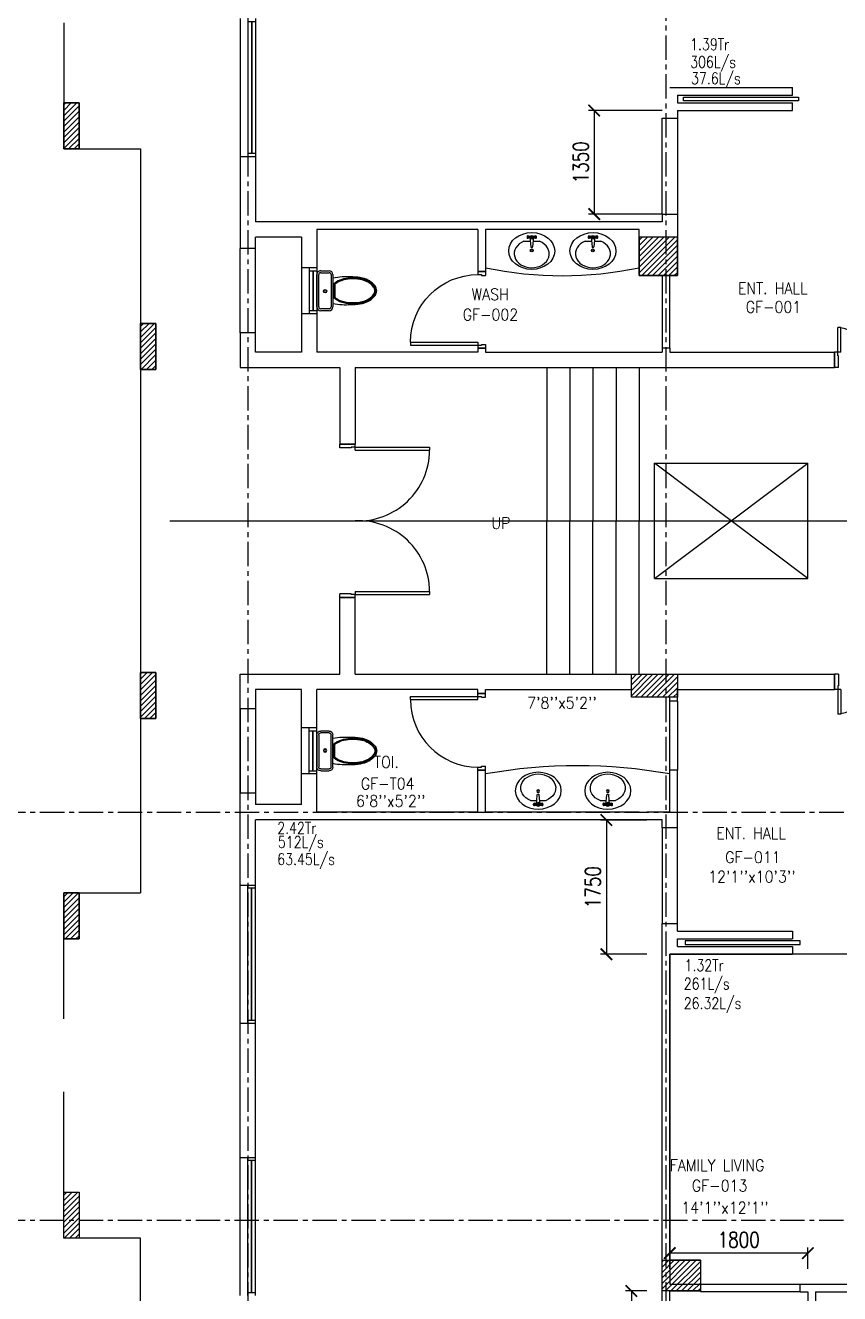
# Model space of a CAD drawing. Header units: millimetres. Extents: x -1288794 to 2153086, y -2701644 to -1428868.
# Drawn here: x 455159 to 465775, y -1501644 to -1485109 of the extents above; entities that cross this region are included whole.
import ezdxf

# ---------------------------------------------------------------- set-up
doc = ezdxf.new("R2010")
doc.units = ezdxf.units.MM
doc.header["$LTSCALE"] = 100
doc.header["$PDMODE"] = 34
doc.linetypes.add('CENTER', pattern=[50.8, 31.75, -6.35, 6.35, -6.35])
doc.linetypes.add('DASHED2', pattern=[9.525, 6.35, -3.175])
for name, color, linetype in [('A-ANNO-TEXT', 8, 'Continuous'), ('A-DOOR', 4, 'Continuous'), ('A-FLOR-OVHD', 4, 'DASHED2'), ('A-FLOR-PFIX', 8, 'Continuous'), ('A-FLOR-SPCL', 8, 'Continuous'), ('A-GLAZ', 5, 'Continuous'), ('A-GRID', 253, 'CENTER'), ('A-WALL-FULL', 8, 'Continuous'), ('AC-HLTEXT', 100, 'Continuous'), ('AC-SAD TEXT', 3, 'Continuous'), ('LINE', 1, 'Continuous'), ('S-COL- HACT.', 9, 'Continuous'), ('S-COL.', 8, 'Continuous')]:
    doc.layers.add(name, color=color, linetype=linetype)
doc.styles.add('ROMANS', font='romans.shx', dxfattribs={"width": 0.8})
doc.styles.add('SIMPLEX', font='simplex.shx', dxfattribs={"width": 0.8})
doc.dimstyles.new('100 of DIM2', dxfattribs={"dimscale": 0, "dimtxt": 200, "dimasz": 150, "dimexe": 75, "dimexo": 200, "dimgap": 75, "dimtad": 1, "dimdec": 0, "dimrnd": 5, "dimzin": 0, "dimdsep": 46, "dimtxsty": 'ROMANS', "dimblk": 'ARCHTICK', "dimcen": 100, "dimclrd": 94, "dimclre": 94, "dimclrt": 2, "dimadec": 0, "dimazin": 0, "dimtfac": 1, "dimtdec": 0, "dimtofl": 0, "dimtmove": 2, "dimatfit": 3, "dimldrblk": 'OPEN90', "dimfxl": 75, "dimtolj": 1, "dimtzin": 0, "dimarcsym": 0})
pattern_1 = [(45, (1580014.344, -1109556.65), (-35.355339, 35.355339), [])]
pattern_2 = [(45, (700554.35, -1509993.415), (-35.355339, 35.355339), [])]

# ---------------------------------------------------------------- blocks, each defined once
blk = doc.blocks.new('D-200-DOUBLE')
for p, q in [((40, 200), (40, 1170)), ((40, 1170), (80, 1170)), ((80, 200), (80, 1170)), ((1920, 200), (1920, 1170)), ((1920, 1170), (1960, 1170)), ((1960, 200), (1960, 1170)), ((80, 200), (0, 200)), ((0, 200), (0, 0)), ((40, 200), (40, 148)), ((1920, 200), (1960, 200)), ((2000, 200), (1960, 200)), ((1960, 200), (1960, 148)), ((2000, 200), (2000, 0)), ((50, 0), (0, 0)), ((40, 148), (50, 148)), ((50, 148), (50, 0)), ((1950, 148), (1950, 0)), ((1960, 148), (1950, 148)), ((2000, 0), (1950, 0))]:
    blk.add_line(p, q)
at = {"linetype": 'Continuous'}
for centre, start, end in [((73, 242), 357.4314, 89.5378), ((1927, 242), 90.4622, 182.5686)]:
    blk.add_arc(centre, 928, start, end, dxfattribs=at)
blk = doc.blocks.new('D-100-R1')
for p, q in [((-80, 980), (-80, 100)), ((-80, 980), (-40, 980)), ((-40, 980), (-40, 55)), ((-1000, 100), (-1000, 0)), ((-1000, 100), (-960, 100)), ((-960, 100), (-960, 55)), ((-960, 55), (-950, 55)), ((-950, 55), (-950, 0)), ((-80, 100), (0, 100)), ((-50, 55), (-50, 0)), ((-50, 55), (-40, 55)), ((-50, 0), (0, 0)), ((0, 100), (0, 0)), ((-1000, 0), (-950, 0))]:
    blk.add_line(p, q)
at = {"linetype": 'Continuous'}
blk.add_arc((-80, 100), 880, 90, 180, dxfattribs=at)
blk = doc.blocks.new('WC-1')
for p, q in [((-210, 0), (210, 0)), ((-260, -160), (-260, -50)), ((-235, -160), (-235, -50)), ((-210, -25), (210, -25)), ((235, -50), (235, -160)), ((260, -50), (260, -160)), ((210, -185), (-210, -185)), ((210, -210), (-210, -210)), ((91, -223), (-91, -223)), ((86, -235), (-86, -235))]:
    blk.add_line(p, q)
for radius in [22.1, 17.1]:
    blk.add_circle((-6, -107), radius)
for centre, radius, start, end in [((-210, -50), 50, 90, 180), ((-210, -160), 50, 180, 270), ((-210, -50), 25, 90, 180), ((-210, -160), 25, 180, 270), ((210, -50), 50, 360, 90), ((210, -50), 25, 360, 90), ((210, -160), 25, 270, 360), ((210, -160), 50, 270, 360), ((722, -383), 904, 168.9529, 184.0632), ((178, -428), 341, 149.8586, 166.4766), ((178, -428), 328, 149.8586, 166.4766), ((69, -365), 214, 138.4152, 149.8586), ((69, -365), 201, 139.9943, 149.8586), ((-69, -365), 201, 30.1414, 40.0057), ((-69, -365), 214, 30.1414, 41.5848), ((-178, -428), 328, 13.5234, 30.1414), ((-178, -428), 341, 13.5234, 30.1414), ((352, -470), 532, 177.5541, 180), ((352, -470), 532, 180, 193.5234), ((352, -470), 520, 166.4766, 180), ((352, -470), 520, 180, 193.5234), ((352, -470), 507, 166.4766, 180), ((352, -470), 507, 180, 193.5234), ((-352, -470), 507, 360, 13.5234), ((-352, -470), 507, 346.4766, 360), ((-352, -470), 520, 360, 13.5234), ((-352, -470), 520, 346.4766, 360), ((-352, -470), 532, 346.4766, 360), ((-352, -470), 532, 360, 2.4459), ((178, -512), 353, 193.5234, 210.1414), ((178, -512), 341, 193.5234, 210.1414), ((178, -512), 328, 193.5234, 210.1414), ((-178, -512), 328, 329.8586, 346.4766), ((-178, -512), 341, 329.8586, 346.4766), ((-178, -512), 353, 329.8586, 346.4766), ((69, -575), 226, 210.1414, 234.4972), ((69, -575), 214, 210.1414, 234.4972), ((69, -575), 201, 210.1414, 234.4972), ((0, -672), 108, 234.4972, 270), ((0, -672), 95.9, 234.4972, 270), ((0, -672), 83.4, 234.4972, 270), ((0, -672), 83.4, 270, 305.5028), ((0, -672), 95.9, 270, 305.5028), ((0, -672), 108, 270, 305.5028), ((-69, -575), 201, 305.5028, 329.8586), ((-69, -575), 214, 305.5028, 329.8586), ((-69, -575), 226, 305.5028, 329.8586)]:
    blk.add_arc(centre, radius, start, end)
at = {"linetype": 'Continuous', "ltscale": 50}
blk.add_arc((-722, -383), 904, 355.9368, 11.0471, dxfattribs=at)
blk = doc.blocks.new('W-180')
for p, q in [((1800, 100), (0, 100)), ((1800, 0), (0, 0)), ((40, 0), (40, 100)), ((1760, 100), (1760, 0))]:
    blk.add_line(p, q)
at = {"linetype": 'Continuous'}
for p, q in [((1760, 53), (40, 53)), ((1760, 47), (40, 47))]:
    blk.add_line(p, q, dxfattribs=at)
blk = doc.blocks.new('D-130-R')
for p, q in [((1220, 200), (1220, 1100)), ((1220, 1100), (1260, 1100)), ((1260, 200), (1260, 1100)), ((80, 520), (40, 520)), ((40, 200), (40, 520)), ((80, 200), (80, 520)), ((0, 0), (0, 200)), ((80, 200), (0, 200)), ((40, 150), (40, 200)), ((1300, 200), (1220, 200)), ((1260, 150), (1260, 200)), ((1300, 0), (1300, 200)), ((50, 0), (0, 0)), ((50, 150), (40, 150)), ((50, 0), (50, 150)), ((1260, 150), (1250, 150)), ((1250, 0), (1250, 150)), ((1300, 0), (1250, 0))]:
    blk.add_line(p, q)
for centre, radius, start, end in [((1260, 200), 900, 92.5473, 180), ((40, 200), 320, 0, 82.8192)]:
    blk.add_arc(centre, radius, start, end)
blk = doc.blocks.new('W-60')
for p, q in [((600, 100), (0, 100)), ((600, 0), (0, 0)), ((40, 0), (40, 100)), ((560, 100), (560, 0))]:
    blk.add_line(p, q)
at = {"linetype": 'Continuous'}
for p, q in [((560, 53), (40, 53)), ((560, 47), (40, 47))]:
    blk.add_line(p, q, dxfattribs=at)
blk = doc.blocks.new('LAV-2')
for p, q in [((-21, 393), (-55, 399)), ((-21, 369), (-55, 363)), ((-24, 385), (-49, 381)), ((-24, 377), (-49, 381)), ((-25, 381), (-13, 258)), ((-19, 381), (17, 381)), ((-1, 363), (-1, 399)), ((23, 381), (11, 257)), ((53, 399), (20, 393)), ((53, 363), (20, 369)), ((47, 381), (23, 385)), ((47, 381), (23, 376)), ((-102, 330), (-23, 330)), ((21, 329), (101, 329))]:
    blk.add_line(p, q)
for centre, radius in [((-1, 381), 24), ((-1, 381), 18), ((-1, 209), 18), ((-1, 209), 13.2)]:
    blk.add_circle(centre, radius)
blk.add_arc((-1, 257), 12, 179.8053, 359.8053)
for centre, major_axis, ratio in [((-1, 202), (-300, 1), 0.8), ((53, 381), (0.1, 18), 0.333333)]:
    blk.add_ellipse(centre, major_axis=major_axis, ratio=ratio)
at = {"extrusion": (0, 0, -1)}
blk.add_ellipse((-55, 381), major_axis=(0.1, 18), ratio=0.333333, dxfattribs=at)
blk.add_ellipse((-1, 166), major_axis=(-228, 1), ratio=0.8, start_param=5.174, end_param=10.533963)
for points, knots in [([(-55, 365), (-55, 366), (-55, 366), (-55, 366), (-55, 366), (-56, 367), (-56, 368), (-57, 370), (-57, 371), (-58, 374), (-58, 375), (-58, 379), (-58, 381), (-58, 386), (-58, 388), (-57, 392), (-57, 393), (-56, 394), (-56, 395), (-55, 396), (-55, 396), (-55, 396), (-55, 397), (-55, 397)], [3.378318, 3.378318, 3.378318, 3.378318, 3.519844, 3.519844, 3.66137, 3.66137, 3.925951, 3.925951, 4.190531, 4.190531, 4.455112, 4.455112, 4.86737, 4.86737, 5.279628, 5.279628, 5.565785, 5.565785, 5.785568, 5.785568, 5.957, 5.957, 6.04646, 6.04646, 6.04646, 6.04646]), ([(-55, 397), (-55, 397), (-54, 396), (-54, 396), (-54, 396), (-53, 395), (-53, 394), (-52, 392), (-52, 391), (-52, 388), (-51, 387), (-51, 383), (-51, 381), (-51, 376), (-52, 374), (-52, 370), (-53, 369), (-53, 368), (-54, 367), (-54, 366), (-54, 366), (-55, 366), (-55, 365), (-55, 365)], [0.236726, 0.236726, 0.236726, 0.236726, 0.378252, 0.378252, 0.519778, 0.519778, 0.784358, 0.784358, 1.048939, 1.048939, 1.313519, 1.313519, 1.725777, 1.725777, 2.138035, 2.138035, 2.424192, 2.424192, 2.643976, 2.643976, 2.815407, 2.815407, 2.904867, 2.904867, 2.904867, 2.904867]), ([(53, 396), (53, 396), (53, 396), (53, 396), (53, 395), (52, 394), (52, 394), (51, 392), (51, 390), (50, 388), (50, 386), (50, 383), (50, 380), (50, 376), (50, 373), (51, 370), (51, 369), (52, 367), (52, 367), (53, 366), (53, 365), (53, 365), (53, 365), (53, 365)], [0.236726, 0.236726, 0.236726, 0.236726, 0.378252, 0.378252, 0.519778, 0.519778, 0.784358, 0.784358, 1.048939, 1.048939, 1.313519, 1.313519, 1.725777, 1.725777, 2.138035, 2.138035, 2.424192, 2.424192, 2.643976, 2.643976, 2.815407, 2.815407, 2.904867, 2.904867, 2.904867, 2.904867]), ([(53, 365), (53, 365), (53, 365), (54, 366), (54, 366), (55, 367), (55, 368), (56, 370), (56, 371), (56, 373), (57, 375), (57, 379), (57, 381), (57, 386), (56, 388), (56, 391), (55, 392), (55, 394), (54, 395), (54, 396), (54, 396), (54, 396), (53, 396), (53, 396)], [3.378318, 3.378318, 3.378318, 3.378318, 3.519844, 3.519844, 3.66137, 3.66137, 3.925951, 3.925951, 4.190531, 4.190531, 4.455112, 4.455112, 4.86737, 4.86737, 5.279628, 5.279628, 5.565785, 5.565785, 5.785568, 5.785568, 5.957, 5.957, 6.04646, 6.04646, 6.04646, 6.04646])]:
    blk.add_open_spline(points, degree=3, knots=knots)
blk = doc.blocks.new('_ArchTick')
at = {"color": 0, "linetype": 'ByBlock', "const_width": 0.15}
blk.add_lwpolyline([(-0.5, -0.5), (0.5, 0.5)], dxfattribs=at)
blk = doc.blocks.new('*D94')
at = {"layer": 'AC-HLTEXT', "color": 94, "lineweight": -2, "transparency": 16777216}
for p, q in [((463459, -1486219), (462501, -1486219)), ((462576, -1486219), (462576, -1487569)), ((463459, -1487569), (462501, -1487569))]:
    blk.add_line(p, q, dxfattribs=at)
at = {"layer": 'Defpoints', "color": 0, "transparency": 16777216}
for p in [(463659, -1486219), (462576, -1487569), (463659, -1487569)]:
    blk.add_point(p, dxfattribs=at)
at = {"layer": 'AC-HLTEXT', "color": 94, "lineweight": -2, "transparency": 16777216, "xscale": 150, "yscale": 150, "zscale": 150}
for p, rotation in [((462576, -1486219), 90), ((462576, -1487569), 270)]:
    blk.add_blockref('_ArchTick', p, dxfattribs=dict(at, rotation=rotation))
at = {"layer": 'AC-HLTEXT', "color": 2, "transparency": 16777216, "insert": (462401, -1486894), "char_height": 200, "attachment_point": 5, "rotation": 90, "style": 'ROMANS'}
blk.add_mtext('\\A1;1350', dxfattribs=at)
blk = doc.blocks.new('*D107')
at = {"layer": 'AC-HLTEXT', "color": 94, "lineweight": -2, "transparency": 16777216}
for p, q in [((463259, -1501609), (462985, -1501609)), ((463060, -1501609), (463060, -1502719)), ((463259, -1502719), (462985, -1502719))]:
    blk.add_line(p, q, dxfattribs=at)
at = {"layer": 'Defpoints', "color": 0, "transparency": 16777216}
for p in [(463459, -1501609), (463060, -1502719), (463459, -1502719)]:
    blk.add_point(p, dxfattribs=at)
at = {"layer": 'AC-HLTEXT', "color": 94, "lineweight": -2, "transparency": 16777216, "xscale": 150, "yscale": 150, "zscale": 150}
for p, rotation in [((463060, -1501609), 90), ((463060, -1502719), 270)]:
    blk.add_blockref('_ArchTick', p, dxfattribs=dict(at, rotation=rotation))
at = {"layer": 'AC-HLTEXT', "color": 2, "transparency": 16777216, "insert": (462885, -1502164), "char_height": 200, "attachment_point": 5, "rotation": 90, "style": 'ROMANS'}
blk.add_mtext('\\A1;1110', dxfattribs=at)
blk = doc.blocks.new('*D108')
at = {"layer": 'AC-HLTEXT', "color": 94, "lineweight": -2, "transparency": 16777216}
for p, q in [((463259, -1495469), (462659, -1495469)), ((462734, -1495469), (462734, -1497219)), ((463259, -1497219), (462659, -1497219))]:
    blk.add_line(p, q, dxfattribs=at)
at = {"layer": 'Defpoints', "color": 0, "transparency": 16777216}
for p in [(463459, -1495469), (462734, -1497219), (463459, -1497219)]:
    blk.add_point(p, dxfattribs=at)
at = {"layer": 'AC-HLTEXT', "color": 94, "lineweight": -2, "transparency": 16777216, "xscale": 150, "yscale": 150, "zscale": 150}
for p, rotation in [((462734, -1495469), 90), ((462734, -1497219), 270)]:
    blk.add_blockref('_ArchTick', p, dxfattribs=dict(at, rotation=rotation))
at = {"layer": 'AC-HLTEXT', "color": 2, "transparency": 16777216, "insert": (462559, -1496344), "char_height": 200, "attachment_point": 5, "rotation": 90, "style": 'ROMANS'}
blk.add_mtext('\\A1;1750', dxfattribs=at)
blk = doc.blocks.new('*D115')
at = {"layer": 'AC-HLTEXT', "color": 94, "lineweight": -2, "transparency": 16777216}
for p, q in [((463559, -1501319), (463559, -1501041)), ((465359, -1501319), (465359, -1501041)), ((465359, -1501116), (463559, -1501116))]:
    blk.add_line(p, q, dxfattribs=at)
at = {"layer": 'Defpoints', "color": 0, "transparency": 16777216}
for p in [(463559, -1501116), (463559, -1501519), (465359, -1501519)]:
    blk.add_point(p, dxfattribs=at)
at = {"layer": 'AC-HLTEXT', "color": 94, "lineweight": -2, "transparency": 16777216, "xscale": 150, "yscale": 150, "zscale": 150, "rotation": 180}
blk.add_blockref('_ArchTick', (463559, -1501116), dxfattribs=at)
at = {"layer": 'AC-HLTEXT', "color": 94, "lineweight": -2, "transparency": 16777216, "xscale": 150, "yscale": 150, "zscale": 150}
blk.add_blockref('_ArchTick', (465359, -1501116), dxfattribs=at)
at = {"layer": 'AC-HLTEXT', "color": 2, "transparency": 16777216, "insert": (464459, -1500941), "char_height": 200, "attachment_point": 5, "style": 'ROMANS'}
blk.add_mtext('\\A1;1800', dxfattribs=at)

msp = doc.modelspace()

# ---------------------------------------------------------------- hatches: boundary and pattern name
at = {"layer": 'S-COL- HACT.', "linetype": 'Continuous', "ltscale": 3}
h = msp.add_hatch(dxfattribs=at)
h.set_pattern_fill('ANSI31', color=256, scale=400, style=0)
h.set_pattern_definition(pattern_1)
h.paths.add_polyline_path([(455659.2, -1486118.6), (455659.2, -1486718.6), (455859.2, -1486718.6), (455859.2, -1486118.6)])
h = msp.add_hatch(dxfattribs=at)
h.set_pattern_fill('ANSI31', color=256, scale=400, style=0)
h.set_pattern_definition(pattern_1)
h.paths.add_polyline_path([(463159.2, -1488368.6), (463659.2, -1488368.6), (463659.2, -1487868.6), (463159.2, -1487868.6)])
h = msp.add_hatch(dxfattribs=at)
h.set_pattern_fill('ANSI31', color=256, scale=400, style=0)
h.set_pattern_definition(pattern_1)
h.paths.add_polyline_path([(456659.2, -1488993.6), (456659.2, -1489593.6), (456859.2, -1489593.6), (456859.2, -1488993.6)])
h = msp.add_hatch(dxfattribs=at)
h.set_pattern_fill('ANSI31', color=256, scale=400, style=0)
h.set_pattern_definition(pattern_1)
h.paths.add_polyline_path([(456659.2, -1493543.6), (456659.2, -1494143.6), (456859.2, -1494143.6), (456859.2, -1493543.6)])
h = msp.add_hatch(dxfattribs=at)
h.set_pattern_fill('ANSI31', color=256, scale=400, style=0)
h.set_pattern_definition(pattern_2)
h.paths.add_polyline_path([(463659.2, -1493568.6), (463059.2, -1493568.6), (463059.2, -1493868.6), (463659.2, -1493868.6)])
h = msp.add_hatch(dxfattribs=at)
h.set_pattern_fill('ANSI31', color=256, scale=400, style=0)
h.set_pattern_definition(pattern_1)
h.paths.add_polyline_path([(455659.2, -1496418.6), (455659.2, -1497018.6), (455859.2, -1497018.6), (455859.2, -1496418.6)])
h = msp.add_hatch(dxfattribs=at)
h.set_pattern_fill('ANSI31', color=256, scale=400, style=0)
h.set_pattern_definition(pattern_1)
h.paths.add_polyline_path([(455659.2, -1500918.6), (455659.2, -1500318.6), (455859.2, -1500318.6), (455859.2, -1500918.6)])
h = msp.add_hatch(dxfattribs=at)
h.set_pattern_fill('ANSI31', color=256, scale=400, style=0)
h.set_pattern_definition(pattern_2)
h.paths.add_polyline_path([(463959.2, -1501208.6), (463459.2, -1501208.6), (463459.2, -1501608.6), (463959.2, -1501608.6)])

# ---------------------------------------------------------------- linework, layer by layer
at = {"layer": 'A-DOOR', "ltscale": 3}
for points in [[(463739, -1486093.6), (463739, -1486043.6), (465239, -1486043.6), (465239, -1486093.6), (463739, -1486093.6)], [(463762.1, -1497043.6), (463762.1, -1497093.6), (465262.1, -1497093.6), (465262.1, -1497043.6), (463762.1, -1497043.6)]]:
    msp.add_lwpolyline(points, dxfattribs=at)
at = {"layer": 'A-FLOR-OVHD', "linetype": 'Continuous', "ltscale": 3}
for p, q in [((463459.2, -1487568.6), (463459.2, -1486318.6)), ((463659.2, -1486318.6), (463659.2, -1487568.6)), ((455659.2, -1486718.6), (456659.2, -1486718.6)), ((455659.2, -1486718.6), (456659.2, -1486718.6)), ((456659.2, -1486718.6), (456659.2, -1496418.6)), ((456659.2, -1486718.6), (456659.2, -1496418.6)), ((463459.2, -1488368.6), (463459.2, -1489318.6)), ((463559.2, -1489318.6), (463559.2, -1488368.6)), ((463559.2, -1494818.6), (463559.2, -1493918.6)), ((463659.2, -1493918.6), (463659.2, -1494818.6)), ((463459.2, -1495568.6), (463459.2, -1496818.6)), ((463659.2, -1496818.6), (463659.2, -1495568.6)), ((455659.2, -1496418.6), (456659.2, -1496418.6)), ((455659.2, -1496418.6), (456659.2, -1496418.6)), ((463959.2, -1501518.6), (465259.2, -1501518.6)), ((465259.2, -1501618.6), (463959.2, -1501618.6))]:
    msp.add_line(p, q, dxfattribs=at)
at = {"layer": 'A-FLOR-OVHD', "ltscale": 3}
for points in [[(479259.2, -1472568.6), (470859.2, -1472568.6), (470859.2, -1473868.6), (469559.2, -1473868.6), (469559.2, -1472568.6), (465259.2, -1472568.6), (465259.2, -1472968.6), (463559.2, -1472968.6), (463559.2, -1472568.6), (456659.2, -1472568.6), (456659.2, -1482218.6), (455659.2, -1482218.6), (455659.2, -1486718.6)], [(483659.2, -1509268.6), (483659.2, -1510568.6), (470859.2, -1510568.6), (470859.2, -1509268.6), (469559.2, -1509268.6), (469559.2, -1510568.6), (465259.2, -1510568.6), (465259.2, -1510168.6), (463659.2, -1510168.6), (463659.2, -1510568.6), (456659.2, -1510568.6), (456659.2, -1500918.6), (455659.2, -1500918.6), (455659.2, -1496418.6)], [(483659.2, -1509268.6), (483659.2, -1510568.6), (470859.2, -1510568.6), (470859.2, -1509268.6), (469559.2, -1509268.6), (469559.2, -1510568.6), (465259.2, -1510568.6), (465259.2, -1510168.6), (463659.2, -1510168.6), (463659.2, -1510568.6), (456659.2, -1510568.6), (456659.2, -1500918.6), (455659.2, -1500918.6), (455659.2, -1496418.6)]]:
    msp.add_lwpolyline(points, dxfattribs=at)
at = {"layer": 'A-FLOR-SPCL', "ltscale": 3}
for p, q in [((461959.2, -1489568.6), (461959.2, -1491568.6)), ((462259.2, -1489568.6), (462259.2, -1491568.6)), ((462559.2, -1489568.6), (462559.2, -1491568.6)), ((462859.2, -1489568.6), (462859.2, -1491568.6)), ((463159.2, -1489568.6), (463159.2, -1491568.6)), ((461959.2, -1493568.6), (461959.2, -1491568.6)), ((462259.2, -1493568.6), (462259.2, -1491568.6)), ((462559.2, -1493568.6), (462559.2, -1491568.6)), ((462859.2, -1493568.6), (462859.2, -1491568.6)), ((463159.2, -1493568.6), (463159.2, -1491568.6))]:
    msp.add_line(p, q, dxfattribs=at)
msp.add_lwpolyline([(467259.2, -1497218.6), (463559.2, -1497218.6), (463559.2, -1501521.3), (467259.2, -1501521.3)], close=True, dxfattribs=at)
for centre, radius, start, end in [((462159.2, -1483551.9), 4821.5, 258.02979, 281.97021), ((462359.2, -1501493), 6732.1, 79.7322, 100.2678)]:
    msp.add_arc(centre, radius, start, end, dxfattribs=at)
at = {"layer": 'A-GLAZ', "ltscale": 3}
for p, q in [((457959.2, -1485018.6), (457959.2, -1486818.6)), ((457959.2, -1489118.6), (457959.2, -1488018.6)), ((458159.2, -1489118.6), (458159.2, -1488018.6)), ((458759.2, -1488268.6), (458759.2, -1488868.6)), ((457959.2, -1494018.6), (457959.2, -1495118.6)), ((458159.2, -1494018.6), (458159.2, -1495118.6)), ((458759.2, -1494868.6), (458759.2, -1494268.6)), ((457959.2, -1498118.6), (457959.2, -1496318.6)), ((457959.2, -1501668.6), (457959.2, -1499868.6))]:
    msp.add_line(p, q, dxfattribs=at)
at = {"layer": 'A-GRID', "ltscale": 0.1}
for p, q in [((458059.2, -1466442.6), (458059.2, -1514577)), ((463509.2, -1466442.6), (463509.2, -1514577)), ((446205.8, -1495368.6), (489745.4, -1495368.6)), ((446203.4, -1500687.6), (489743, -1500687.6))]:
    msp.add_line(p, q, dxfattribs=at)
at = {"layer": 'A-WALL-FULL', "ltscale": 3}
for p, q in [((463559.2, -1485918.6), (465159.2, -1485918.6)), ((465159.2, -1486018.6), (465159.2, -1485918.6)), ((455859.2, -1486118.6, 0), (455659.2, -1486118.6, 0)), ((455659.2, -1486118.6, 0), (455659.2, -1486718.6)), ((455859.2, -1486718.6, 0), (455859.2, -1486118.6, 0)), ((463659.2, -1486018.6), (465159.2, -1486018.6)), ((463659.2, -1486018.6), (463659.2, -1486118.6)), ((463659.2, -1486118.6), (465159.2, -1486118.6)), ((465159.2, -1486218.6), (465159.2, -1486118.6)), ((463459.2, -1486318.6), (463659.2, -1486318.6)), ((463659.2, -1486218.6), (463659.2, -1486318.6)), ((463659.2, -1486218.6), (465159.2, -1486218.6)), ((455659.2, -1486718.6), (455859.2, -1486718.6, 0)), ((457959.2, -1486818.6), (457959.2, -1488018.6)), ((457959.2, -1486818.6), (458159.2, -1486818.6)), ((458159.2, -1486818.6), (458159.2, -1487668.6)), ((463459.2, -1487568.6), (463659.2, -1487568.6)), ((463459.2, -1487568.6), (463459.2, -1487668.6)), ((463659.2, -1487568.6), (463659.2, -1488368.6)), ((463459.2, -1487668.6), (458159.2, -1487668.6)), ((458959.2, -1487768.6), (458959.2, -1488268.6)), ((461059.2, -1487768.6), (458959.2, -1487768.6)), ((461059.2, -1487768.6), (461059.2, -1488318.6)), ((461159.2, -1487768.6), (461159.2, -1488318.6)), ((463159.2, -1487768.6), (461159.2, -1487768.6)), ((463159.2, -1488368.6), (463159.2, -1487768.6)), ((458759.2, -1487868.6), (458159.2, -1487868.6)), ((458159.2, -1488018.6), (458159.2, -1487868.6)), ((458759.2, -1487868.6), (458759.2, -1488268.6)), ((458159.2, -1488018.6), (457959.2, -1488018.6)), ((458959.2, -1488268.6), (458759.2, -1488268.6)), ((461159.2, -1488318.6), (461059.2, -1488318.6)), ((463659.2, -1488368.6), (463159.2, -1488368.6)), ((458959.2, -1488868.6), (458759.2, -1488868.6)), ((458759.2, -1488868.6), (458759.2, -1489368.6)), ((458959.2, -1488868.6), (458959.2, -1489368.6)), ((456659.2, -1489593.6), (456659.2, -1488993.6)), ((456659.2, -1488993.6), (456859.2, -1488993.6)), ((456859.2, -1488993.6), (456859.2, -1489593.6)), ((458159.2, -1489118.6), (457959.2, -1489118.6)), ((457959.2, -1489118.6), (457959.2, -1489568.6)), ((458159.2, -1489368.6), (458159.2, -1489118.6)), ((458759.2, -1489368.6), (458159.2, -1489368.6)), ((461059.2, -1489368.6), (458959.2, -1489368.6)), ((461159.2, -1489318.6), (461059.2, -1489318.6)), ((461059.2, -1489318.6), (461059.2, -1489368.6)), ((461159.2, -1489318.6), (461159.2, -1489368.6)), ((461159.2, -1489368.6), (463459.2, -1489368.6)), ((463459.2, -1489318.6), (463459.2, -1489368.6)), ((463559.2, -1489318.6), (463459.2, -1489318.6)), ((463559.2, -1489318.6), (463559.2, -1489368.6)), ((463559.2, -1489368.6), (465709.2, -1489368.6)), ((465709.2, -1489368.6), (465709.2, -1489568.6)), ((456859.2, -1489593.6, 0), (456659.2, -1489593.6)), ((457959.2, -1489568.6), (459259.2, -1489568.6)), ((459259.2, -1489568.6), (459259.2, -1490568.6)), ((459459.2, -1489568.6), (465709.2, -1489568.6)), ((459459.2, -1489568.6), (459459.2, -1490568.6)), ((459259.2, -1490568.6), (459459.2, -1490568.6)), ((457043, -1491568.6), (483459.2, -1491568.6)), ((459259.2, -1493568.6), (459259.2, -1492568.6)), ((459259.2, -1492568.6), (459459.2, -1492568.6)), ((459259.2, -1493568.6), (459259.2, -1492568.6)), ((459259.2, -1492568.6), (459459.2, -1492568.6)), ((459459.2, -1493568.6), (459459.2, -1492568.6)), ((459459.2, -1493568.6), (459459.2, -1492568.6)), ((456659.2, -1494143.6, 0), (456659.2, -1493543.6, 0)), ((456659.2, -1493543.6, 0), (456859.2, -1493543.6, 0)), ((456859.2, -1493543.6, 0), (456859.2, -1494143.6, 0)), ((457959.2, -1496318.6), (457959.2, -1493568.6)), ((457959.2, -1493568.6), (459259.2, -1493568.6)), ((457959.2, -1494018.6), (457959.2, -1493568.6)), ((459459.2, -1493568.6), (463059.2, -1493568.6)), ((463659.2, -1493568.6), (465709.2, -1493568.6)), ((465709.2, -1493768.6), (465709.2, -1493568.6)), ((458159.2, -1493768.6), (458159.2, -1494018.6)), ((458759.2, -1493768.6), (458159.2, -1493768.6)), ((458759.2, -1494268.6), (458759.2, -1493768.6)), ((461059.2, -1493768.6), (458959.2, -1493768.6)), ((458959.2, -1494268.6), (458959.2, -1493768.6)), ((461059.2, -1493818.6), (461059.2, -1493768.6)), ((461159.2, -1493818.6), (461159.2, -1493768.6)), ((461159.2, -1493768.6), (463059.2, -1493768.6)), ((463659.2, -1493768.6), (465709.2, -1493768.6)), ((463659.2, -1493918.6), (463659.2, -1493768.6)), ((461159.2, -1493818.6), (461059.2, -1493818.6)), ((463659.2, -1493918.6), (463559.2, -1493918.6)), ((458159.2, -1494018.6), (457959.2, -1494018.6)), ((456859.2, -1494143.6, 0), (456659.2, -1494143.6, 0)), ((458959.2, -1494268.6), (458759.2, -1494268.6)), ((458959.2, -1494868.6), (458759.2, -1494868.6)), ((458759.2, -1495268.6), (458759.2, -1494868.6)), ((458959.2, -1495368.6), (458959.2, -1494868.6)), ((461059.2, -1495368.6), (461059.2, -1494818.6)), ((461159.2, -1494818.6), (461059.2, -1494818.6)), ((461159.2, -1495368.6), (461159.2, -1494818.6)), ((463659.2, -1494818.6), (463559.2, -1494818.6)), ((463559.2, -1495368.6), (463559.2, -1494818.6)), ((463659.2, -1495568.6), (463659.2, -1494818.6)), ((458159.2, -1495118.6), (457959.2, -1495118.6)), ((458159.2, -1495118.6), (458159.2, -1495268.6)), ((458759.2, -1495268.6), (458159.2, -1495268.6)), ((461059.2, -1495368.6), (458959.2, -1495368.6)), ((463159.2, -1495368.6), (461159.2, -1495368.6)), ((463559.2, -1495368.6), (463259.2, -1495368.6)), ((458159.2, -1496318.6), (458159.2, -1495468.6)), ((463459.2, -1495468.6), (458159.2, -1495468.6)), ((463459.2, -1495568.6), (463459.2, -1495468.6)), ((463659.2, -1495568.6), (463459.2, -1495568.6)), ((457959.2, -1496318.6), (458159.2, -1496318.6)), ((455659.2, -1497018.6, 0), (455659.2, -1496418.6)), ((455659.2, -1496418.6), (455859.2, -1496418.6, 0)), ((455859.2, -1496418.6, 0), (455859.2, -1497018.6, 0)), ((463459.2, -1502718.6), (463459.2, -1496818.6)), ((463459.2, -1496818.6), (463659.2, -1496818.6)), ((463659.2, -1496918.6), (463659.2, -1496818.6)), ((455859.2, -1497018.6, 0), (455659.2, -1497018.6, 0)), ((463659.2, -1496918.6), (465159.2, -1496918.6)), ((463659.2, -1497018.6), (465159.2, -1497018.6)), ((463659.2, -1497118.6), (463659.2, -1497018.6)), ((465159.2, -1496918.6), (465159.2, -1497018.6)), ((463559.2, -1501208.6), (463559.2, -1497218.6)), ((463559.2, -1497218.6), (465159.2, -1497218.6)), ((463659.2, -1497118.6), (465159.2, -1497118.6)), ((465159.2, -1497118.6), (465159.2, -1497218.6)), ((457959.2, -1499868.6), (457959.2, -1498118.6)), ((457959.2, -1498118.6), (458159.2, -1498118.6)), ((458159.2, -1499868.6), (458159.2, -1498118.6)), ((457959.2, -1499868.6), (458159.2, -1499868.6)), ((455659.2, -1500918.6), (455659.2, -1500318.6, 0)), ((455659.2, -1500318.6, 0), (455859.2, -1500318.6)), ((455859.2, -1500318.6), (455859.2, -1500918.6)), ((455859.2, -1500918.6), (455659.2, -1500918.6)), ((465259.2, -1501518.6), (467259.2, -1501518.6)), ((465259.2, -1501618.6), (465259.2, -1501518.6)), ((463559.2, -1503518.6), (463559.2, -1501608.6)), ((465259.2, -1501618.6), (465209.2, -1501618.6)), ((465359.2, -1501618.6), (465359.2, -1503618.6)), ((465459.2, -1501618.6), (470859.2, -1501618.6)), ((465459.2, -1501618.6), (465459.2, -1503618.6))]:
    msp.add_line(p, q, dxfattribs=at)
at = {"layer": 'A-WALL-FULL', "linetype": 'Continuous', "ltscale": 3}
for p, q in [((463559.2, -1493918.6), (463559.2, -1493868.6)), ((463959.2, -1501208.6), (463559.2, -1501208.6)), ((463559.2, -1501608.6), (463959.2, -1501608.6)), ((465259.2, -1501618.6), (465359.2, -1501618.6))]:
    msp.add_line(p, q, dxfattribs=at)
at = {"layer": 'A-WALL-FULL', "linetype": 'Continuous', "ltscale": 3, "elevation": 0}
msp.add_lwpolyline([(455659.2, -1486118.6), (455859.2, -1486118.6), (455859.2, -1486718.6), (455659.2, -1486718.6)], close=True, dxfattribs=at)
at = {"layer": 'A-WALL-FULL', "linetype": 'Continuous', "ltscale": 3}
for points in [[(455659.2, -1496418.6), (455859.2, -1496418.6), (455859.2, -1497018.6), (455659.2, -1497018.6)], [(455659.2, -1500318.6), (455859.2, -1500318.6), (455859.2, -1500918.6), (455659.2, -1500918.6)]]:
    msp.add_lwpolyline(points, close=True, dxfattribs=at)
at = {"layer": 'LINE', "linetype": 'CENTER', "ltscale": 0.8}
for p, q in [((463359.2, -1492318.6), (465359.2, -1490818.6)), ((465359.2, -1492318.6), (463359.2, -1490818.6)), ((463359.2, -1490818.6), (465359.2, -1490818.6)), ((463359.2, -1492318.6), (463359.2, -1490818.6)), ((465359.2, -1492318.6), (465359.2, -1490818.6)), ((463359.2, -1492318.6), (465359.2, -1492318.6))]:
    msp.add_line(p, q, dxfattribs=at)
at = {"layer": 'S-COL.', "linetype": 'Continuous', "ltscale": 3, "elevation": 0}
for points in [[(455659.2, -1486118.6), (455659.2, -1486718.6), (455859.2, -1486718.6), (455859.2, -1486118.6)], [(455659.2, -1486118.6), (455659.2, -1486718.6), (455859.2, -1486718.6), (455859.2, -1486118.6)], [(455659.2, -1486118.6), (455659.2, -1486718.6), (455859.2, -1486718.6), (455859.2, -1486118.6)], [(456659.2, -1493543.6), (456659.2, -1494143.6), (456859.2, -1494143.6), (456859.2, -1493543.6)], [(456659.2, -1493543.6), (456659.2, -1494143.6), (456859.2, -1494143.6), (456859.2, -1493543.6)]]:
    msp.add_lwpolyline(points, close=True, dxfattribs=at)
at = {"layer": 'S-COL.', "linetype": 'Continuous', "ltscale": 3}
for points in [[(463159.2, -1488368.6), (463659.2, -1488368.6), (463659.2, -1487868.6), (463159.2, -1487868.6)], [(456659.2, -1488993.6), (456659.2, -1489593.6), (456859.2, -1489593.6), (456859.2, -1488993.6)], [(456659.2, -1488993.6), (456659.2, -1489593.6), (456859.2, -1489593.6), (456859.2, -1488993.6)], [(456659.2, -1488993.6), (456659.2, -1489593.6), (456859.2, -1489593.6), (456859.2, -1488993.6)], [(463059.2, -1493568.6), (463659.2, -1493568.6), (463659.2, -1493868.6), (463059.2, -1493868.6)], [(455659.2, -1496418.6), (455659.2, -1497018.6), (455859.2, -1497018.6), (455859.2, -1496418.6)], [(455659.2, -1496418.6), (455659.2, -1497018.6), (455859.2, -1497018.6), (455859.2, -1496418.6)], [(455659.2, -1496418.6), (455659.2, -1497018.6), (455859.2, -1497018.6), (455859.2, -1496418.6)], [(455659.2, -1500918.6), (455659.2, -1500318.6), (455859.2, -1500318.6), (455859.2, -1500918.6)], [(455659.2, -1500918.6), (455659.2, -1500318.6), (455859.2, -1500318.6), (455859.2, -1500918.6)], [(455659.2, -1500918.6), (455659.2, -1500318.6), (455859.2, -1500318.6), (455859.2, -1500918.6)], [(463959.2, -1501608.6), (463459.2, -1501608.6), (463459.2, -1501208.6), (463959.2, -1501208.6)]]:
    msp.add_lwpolyline(points, close=True, dxfattribs=at)

# ---------------------------------------------------------------- block references
at = {"layer": 'A-DOOR', "ltscale": 3, "xscale": -1}
for name, p, rotation in [('D-100-R1', (461159.2, -1489318.6), 90), ('D-130-R', (465709.2, -1493568.6), 180)]:
    msp.add_blockref(name, p, dxfattribs=dict(at, rotation=rotation))
at = {"layer": 'A-DOOR', "ltscale": 3}
msp.add_blockref('D-130-R', (465709.2, -1489568.6), dxfattribs=at)
for name, p, rotation in [('D-200-DOUBLE', (459259.2, -1490568.6), 270), ('D-100-R1', (461159.2, -1493818.6), 90)]:
    msp.add_blockref(name, p, dxfattribs=dict(at, rotation=rotation))
at = {"layer": 'A-FLOR-PFIX', "ltscale": 3}
for p in [(461761.3, -1488252.4), (462559.6, -1488252.4)]:
    msp.add_blockref('LAV-2', p, dxfattribs=at)
at = {"layer": 'A-FLOR-PFIX', "ltscale": 3, "rotation": 90}
msp.add_blockref('WC-1', (458959.2, -1488568.6), dxfattribs=at)
at = {"layer": 'A-FLOR-PFIX', "ltscale": 3, "xscale": -1}
for name, p, rotation in [('WC-1', (458959.2, -1494568.6), 90), ('LAV-2', (461846.5, -1494884.9), 180), ('LAV-2', (462753.3, -1494884.9), 180)]:
    msp.add_blockref(name, p, dxfattribs=dict(at, rotation=rotation))
at = {"layer": 'A-GLAZ', "ltscale": 3, "rotation": 90}
for name, p in [('W-180', (458159.2, -1486818.6)), ('W-60', (458959.2, -1488868.6))]:
    msp.add_blockref(name, p, dxfattribs=at)
at = {"layer": 'A-GLAZ', "ltscale": 3, "xscale": -1, "rotation": 90}
for name, p in [('W-60', (458959.2, -1494268.6)), ('W-180', (458159.2, -1496318.6)), ('W-180', (458159.2, -1499868.6))]:
    msp.add_blockref(name, p, dxfattribs=at)

# ---------------------------------------------------------------- texts
at = {"layer": 'A-ANNO-TEXT', "style": 'ROMANS', "width": 0.9}
for s, p in [('ENT. HALL', (464448.3, -1488612)), ('WASH', (460976.2, -1488689.9)), ('GF-002', (460860.4, -1488954.5)), ('GF-001', (464549.9, -1488854.8)), ('UP', (461234.9, -1491673.9)), ("7'8''x5'2''", (461701.1, -1494015.6)), ('TOI.', (459704.3, -1494788.2)), ('GF-T04', (459532.4, -1495070)), ("6'8''x5'2''", (459469.4, -1495295.7)), ('ENT. HALL', (464166.4, -1495716.5)), ('GF-011', (464282.2, -1496028.8)), ("12'1''x10'3''", (464061.7, -1496283.2)), ('FAMILY LIVING', (463561.7, -1500044.9)), ('GF-013', (463848.5, -1500310.8)), ("14'1''x12'1''", (463711, -1500598.7))]:
    msp.add_text(s, height=150, dxfattribs=at).set_placement(p)
at = {"layer": 'AC-SAD TEXT', "style": 'SIMPLEX', "width": 0.8}
for s, p in [('1.39Tr', (463825.9, -1485430.2)), ('306L/s', (463825.9, -1485661.2)), ('37.6L/s', (463837.8, -1485874.5)), ('2.42Tr', (458443.1, -1495647.2)), ('512L/s', (458452, -1495830.2)), ('63.45L/s', (458443.1, -1496054.5)), ('1.32Tr', (463753.6, -1497438)), ('261L/s', (463742.8, -1497677.9)), ('26.32L/s', (463742.8, -1497932.2))]:
    msp.add_text(s, height=150, dxfattribs=at).set_placement(p)

# ---------------------------------------------------------------- dimensions: what is measured, and where the dimension line sits
at = {"layer": 'AC-HLTEXT'}
for base, p1, p2, picture, middle in [((462576.1, -1487568.6), (463659.2, -1486218.6), (463659.2, -1487568.6), '*D94', (462401.1, -1486893.6)), ((462734.4, -1497218.6), (463459.2, -1495468.6), (463459.2, -1497218.6), '*D108', (462559.4, -1496343.6)), ((463059.6, -1502718.6), (463459.2, -1501608.6), (463459.2, -1502718.6), '*D107', (462884.6, -1502163.6))]:
    dim = msp.add_linear_dim(base=base, p1=p1, p2=p2, angle=90, dimstyle='100 of DIM2', override={"dimscale": 1, "dimfxl": 0.2}, dxfattribs=at)
    dim.commit()
    dim.dimension.update_dxf_attribs({"geometry": picture, "text_midpoint": middle})
dim = msp.add_linear_dim(base=(463559.2, -1501116.5), p1=(465359.2, -1501518.6), p2=(463559.2, -1501518.6), dimstyle='100 of DIM2', override={"dimscale": 1, "dimfxl": 0.2}, dxfattribs=at)
dim.commit()
dim.dimension.update_dxf_attribs({"geometry": '*D115', "text_midpoint": (464459.2, -1500941.5)})

doc.saveas('drawing.dxf')
